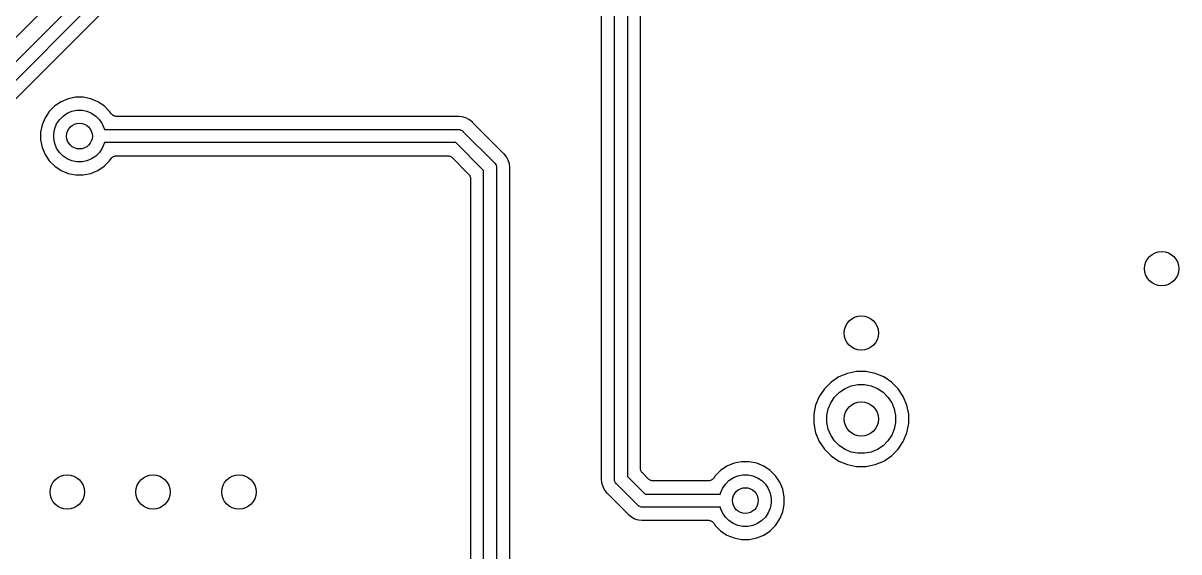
# Model space of a CAD drawing. Extents: x 0.48 to 2.43, y -7.79 to -4.85.
# Drawn here: x 0.964 to 1.494, y -5.425 to -5.183 of the extents above; entities that cross this region are included whole.
import ezdxf

# ---------------------------------------------------------------- set-up
doc = ezdxf.new("R2010")
doc.units = 0
doc.header["$MEASUREMENT"] = 0
doc.layers.add('BLACK', color=7, linetype='CONTINUOUS')

msp = doc.modelspace()

# ---------------------------------------------------------------- linework, layer by layer
at = {"layer": 'BLACK', "linetype": 'CONTINUOUS'}
for p, q in [((1.1451, -5.00487), (0.870368, -5.27961)), ((0.856366, -5.30475), (1.14738, -5.01373)), ((1.15085, -5.01875), (0.860608, -5.30899)), ((0.947724, -5.23036), (1.15246, -5.02563)), ((1.23519, -5.39159), (1.23519, -5.08976)), ((1.24119, -5.08976), (1.24119, -5.39049)), ((1.22919, -5.09782), (1.22919, -5.39114)), ((1.24719, -5.38676), (1.24719, -5.09782)), ((0.978526, -5.22069), (0.976045, -5.22318)), ((0.981443, -5.21875), (0.978526, -5.22069)), ((0.984685, -5.2174), (0.981443, -5.21875)), ((0.988126, -5.21672), (0.984685, -5.2174)), ((0.991634, -5.21672), (0.988126, -5.21672)), ((0.995075, -5.2174), (0.991634, -5.21672)), ((0.998317, -5.21875), (0.995075, -5.2174)), ((1.00123, -5.22069), (0.998317, -5.21875)), ((1.00371, -5.22318), (1.00123, -5.22069)), ((0.974096, -5.22609), (0.972753, -5.22933)), ((0.976045, -5.22318), (0.974096, -5.22609)), ((0.980706, -5.227), (0.982351, -5.22536)), ((0.982351, -5.22536), (0.984285, -5.22406)), ((0.984285, -5.22406), (0.986435, -5.22317)), ((0.986435, -5.22317), (0.988717, -5.22272)), ((0.988717, -5.22272), (0.991043, -5.22272)), ((0.991043, -5.22272), (0.993325, -5.22317)), ((0.993325, -5.22317), (0.995474, -5.22406)), ((0.995474, -5.22406), (0.997409, -5.22536)), ((0.997409, -5.22536), (0.999054, -5.227)), ((1.0044, -5.2242), (1.00371, -5.22318)), ((1.00457, -5.22441), (1.0044, -5.2242)), ((1.00475, -5.22463), (1.00457, -5.22441)), ((1.00476, -5.22464), (1.00475, -5.22463)), ((1.00477, -5.22465), (1.00476, -5.22464)), ((1.00498, -5.22483), (1.00477, -5.22465)), ((1.0052, -5.225), (1.00498, -5.22483)), ((1.00521, -5.22501), (1.0052, -5.225)), ((1.00522, -5.22502), (1.00521, -5.22501)), ((1.00546, -5.22515), (1.00522, -5.22502)), ((1.00571, -5.22529), (1.00546, -5.22515)), ((1.00572, -5.22529), (1.00571, -5.22529)), ((1.00574, -5.2253), (1.00572, -5.22529)), ((1.006, -5.22538), (1.00574, -5.2253)), ((1.00627, -5.22546), (1.006, -5.22538)), ((1.00628, -5.22547), (1.00627, -5.22546)), ((1.0063, -5.22547), (1.00628, -5.22547)), ((1.00657, -5.2255), (1.0063, -5.22547)), ((1.00685, -5.22553), (1.00657, -5.2255)), ((1.00688, -5.22553), (1.00685, -5.22553)), ((1.00689, -5.22553), (1.00688, -5.22553)), ((1.00688, -5.22553), (1.00688, -5.22553)), ((1.00688, -5.22553), (1.00688, -5.22553)), ((1.16307, -5.22553), (1.00689, -5.22553)), ((1.1632, -5.22552), (1.16307, -5.22553)), ((1.16333, -5.22552), (1.1632, -5.22552)), ((1.16337, -5.22552), (1.16333, -5.22552)), ((1.16366, -5.22549), (1.16337, -5.22552)), ((1.16396, -5.22552), (1.16366, -5.22549)), ((1.16543, -5.22566), (1.16396, -5.22552)), ((1.16396, -5.22552), (1.16396, -5.22552)), ((1.16712, -5.22617), (1.16543, -5.22566)), ((1.16869, -5.22701), (1.16712, -5.22617)), ((0.972753, -5.22933), (0.972069, -5.23278)), ((0.978069, -5.23337), (0.978523, -5.23108)), ((0.978523, -5.23108), (0.979413, -5.22894)), ((0.979413, -5.22894), (0.980706, -5.227)), ((0.999054, -5.227), (1.00035, -5.22894)), ((1.00035, -5.22894), (1.00124, -5.23108)), ((1.00124, -5.23108), (1.00133, -5.23153)), ((1.00133, -5.23153), (1.16352, -5.23153)), ((1.16352, -5.23153), (1.16366, -5.23152)), ((1.16366, -5.23152), (1.16381, -5.23153)), ((1.16381, -5.23153), (1.16381, -5.23153)), ((1.16381, -5.23153), (1.16425, -5.23157)), ((1.16425, -5.23157), (1.16482, -5.23174)), ((1.17006, -5.22813), (1.16869, -5.22701)), ((1.17025, -5.22836), (1.17006, -5.22813)), ((1.17034, -5.22845), (1.17025, -5.22836)), ((1.17041, -5.22855), (1.17034, -5.22845)), ((1.17044, -5.22858), (1.17041, -5.22855)), ((1.18414, -5.24228), (1.17044, -5.22858)), ((0.972069, -5.23278), (0.972069, -5.23628)), ((0.972069, -5.23628), (0.972753, -5.23972)), ((0.978069, -5.23569), (0.978069, -5.23337)), ((0.978523, -5.23797), (0.978069, -5.23569)), ((1.16482, -5.23174), (1.16534, -5.23202)), ((1.16534, -5.23202), (1.1658, -5.2324)), ((1.1658, -5.2324), (1.16589, -5.23251)), ((1.16589, -5.23251), (1.18021, -5.24684)), ((0.972753, -5.23972), (0.974096, -5.24297)), ((0.979413, -5.24012), (0.978523, -5.23797)), ((0.980706, -5.24206), (0.979413, -5.24012)), ((0.982351, -5.2437), (0.980706, -5.24206)), ((0.999054, -5.24206), (0.997409, -5.2437)), ((1.00035, -5.24012), (0.999054, -5.24206)), ((1.00124, -5.23797), (1.00035, -5.24012)), ((1.00133, -5.23753), (1.00124, -5.23797)), ((1.16242, -5.23753), (1.00133, -5.23753)), ((1.1752, -5.25031), (1.16242, -5.23753)), ((0.974096, -5.24297), (0.976045, -5.24588)), ((0.976045, -5.24588), (0.978526, -5.24836)), ((0.984285, -5.245), (0.982351, -5.2437)), ((0.986435, -5.24589), (0.984285, -5.245)), ((0.988717, -5.24634), (0.986435, -5.24589)), ((0.991043, -5.24634), (0.988717, -5.24634)), ((0.993325, -5.24589), (0.991043, -5.24634)), ((0.995474, -5.245), (0.993325, -5.24589)), ((0.997409, -5.2437), (0.995474, -5.245)), ((1.00123, -5.24836), (1.00371, -5.24588)), ((1.00371, -5.24588), (1.0044, -5.24486)), ((1.0044, -5.24485), (1.00442, -5.24483)), ((1.0044, -5.24486), (1.0044, -5.24485)), ((1.0044, -5.24485), (1.0044, -5.24485)), ((1.0044, -5.24485), (1.0044, -5.24485)), ((1.00442, -5.24483), (1.0046, -5.24461)), ((1.0046, -5.24461), (1.00478, -5.2444)), ((1.00478, -5.2444), (1.00479, -5.24439)), ((1.00479, -5.24439), (1.0048, -5.24438)), ((1.0048, -5.24438), (1.00501, -5.24421)), ((1.00501, -5.24421), (1.00523, -5.24403)), ((1.00523, -5.24403), (1.00524, -5.24402)), ((1.00524, -5.24402), (1.00525, -5.24402)), ((1.00525, -5.24402), (1.0055, -5.24389)), ((1.0055, -5.24389), (1.00575, -5.24376)), ((1.00575, -5.24376), (1.00576, -5.24375)), ((1.00576, -5.24375), (1.00577, -5.24375)), ((1.00577, -5.24375), (1.00604, -5.24367)), ((1.00604, -5.24367), (1.00631, -5.24359)), ((1.00631, -5.24359), (1.00632, -5.24359)), ((1.00632, -5.24359), (1.00634, -5.24358)), ((1.00634, -5.24358), (1.00661, -5.24356)), ((1.00661, -5.24356), (1.00689, -5.24353)), ((1.00689, -5.24353), (1.15869, -5.24353)), ((1.15869, -5.24353), (1.1587, -5.24353)), ((1.1587, -5.24353), (1.1587, -5.24353)), ((1.1587, -5.24353), (1.1587, -5.24353)), ((1.1587, -5.24353), (1.15873, -5.24353)), ((1.15873, -5.24353), (1.15901, -5.24356)), ((1.15901, -5.24356), (1.15929, -5.24359)), ((1.15929, -5.24359), (1.1593, -5.24359)), ((1.1593, -5.24359), (1.15932, -5.2436)), ((1.15932, -5.2436), (1.15958, -5.24368)), ((1.15958, -5.24368), (1.15985, -5.24376)), ((1.15985, -5.24376), (1.15986, -5.24377)), ((1.15986, -5.24377), (1.15987, -5.24377)), ((1.15987, -5.24377), (1.16012, -5.24391)), ((1.16012, -5.24391), (1.16036, -5.24404)), ((1.16036, -5.24404), (1.16037, -5.24405)), ((1.16037, -5.24405), (1.16039, -5.24405)), ((1.16039, -5.24405), (1.1606, -5.24423)), ((1.1606, -5.24423), (1.16081, -5.24441)), ((1.16081, -5.24441), (1.16832, -5.25191)), ((1.18021, -5.24684), (1.18033, -5.24693)), ((1.18033, -5.24693), (1.1807, -5.24739)), ((1.1807, -5.24739), (1.18098, -5.24791)), ((1.18424, -5.24236), (1.18414, -5.24228)), ((1.18433, -5.24245), (1.18424, -5.24236)), ((1.18436, -5.24248), (1.18433, -5.24245)), ((1.18459, -5.24267), (1.18436, -5.24248)), ((1.18572, -5.24404), (1.18459, -5.24267)), ((1.18655, -5.2456), (1.18572, -5.24404)), ((1.18707, -5.2473), (1.18655, -5.2456)), ((1.18721, -5.24876), (1.18707, -5.2473)), ((0.978526, -5.24836), (0.981443, -5.25031)), ((0.981443, -5.25031), (0.984685, -5.25166)), ((0.984685, -5.25166), (0.988126, -5.25234)), ((0.988126, -5.25234), (0.991634, -5.25234)), ((0.991634, -5.25234), (0.995075, -5.25166)), ((0.995075, -5.25166), (0.998317, -5.25031)), ((0.998317, -5.25031), (1.00123, -5.24836)), ((1.16832, -5.25191), (1.16833, -5.25192)), ((1.16833, -5.25192), (1.16833, -5.25192)), ((1.16833, -5.25192), (1.16833, -5.25192)), ((1.16833, -5.25192), (1.16835, -5.25194)), ((1.16835, -5.25194), (1.16852, -5.25216)), ((1.16852, -5.25216), (1.1687, -5.25237)), ((1.1687, -5.25237), (1.1687, -5.25239)), ((1.1687, -5.25239), (1.16871, -5.2524)), ((1.16871, -5.2524), (1.16884, -5.25264)), ((1.16884, -5.25264), (1.16897, -5.25289)), ((1.1752, -5.5804), (1.1752, -5.25031)), ((1.18098, -5.24791), (1.18115, -5.24847)), ((1.18115, -5.24847), (1.1812, -5.24892)), ((1.1812, -5.24892), (1.18121, -5.24906)), ((1.18121, -5.24906), (1.1812, -5.24921)), ((1.1812, -5.24921), (1.1812, -5.5815)), ((1.1872, -5.24961), (1.18721, -5.24948)), ((1.1872, -5.24965), (1.1872, -5.24961)), ((1.1872, -5.58106), (1.1872, -5.24965)), ((1.18721, -5.24877), (1.18721, -5.24876)), ((1.18724, -5.24906), (1.18721, -5.24877)), ((1.18721, -5.24936), (1.18724, -5.24906)), ((1.18721, -5.24948), (1.18721, -5.24936)), ((1.16897, -5.25289), (1.16898, -5.25291)), ((1.16898, -5.25291), (1.16898, -5.25292)), ((1.16898, -5.25292), (1.16906, -5.25318)), ((1.16906, -5.25318), (1.16914, -5.25345)), ((1.16914, -5.25345), (1.16914, -5.25347)), ((1.16914, -5.25347), (1.16915, -5.25348)), ((1.16915, -5.25348), (1.16917, -5.25376)), ((1.16917, -5.25376), (1.1692, -5.25403)), ((1.1692, -5.25403), (1.1692, -5.55087)), ((1.34628, -5.34243), (1.34208, -5.34326)), ((1.35057, -5.34243), (1.34628, -5.34243)), ((1.35477, -5.34326), (1.35057, -5.34243)), ((1.33456, -5.34728), (1.33153, -5.35031)), ((1.33812, -5.3449), (1.33456, -5.34728)), ((1.34208, -5.34326), (1.33812, -5.3449)), ((1.35873, -5.3449), (1.35477, -5.34326)), ((1.36229, -5.34728), (1.35873, -5.3449)), ((1.36532, -5.35031), (1.36229, -5.34728)), ((1.33153, -5.35031), (1.32915, -5.35387)), ((1.33619, -5.35413), (1.33839, -5.35194)), ((1.33839, -5.35194), (1.34097, -5.35022)), ((1.34097, -5.35022), (1.34383, -5.34903)), ((1.34383, -5.34903), (1.34687, -5.34843)), ((1.34687, -5.34843), (1.34998, -5.34843)), ((1.34998, -5.34843), (1.35302, -5.34903)), ((1.35302, -5.34903), (1.35588, -5.35022)), ((1.35588, -5.35022), (1.35846, -5.35194)), ((1.35846, -5.35194), (1.36066, -5.35413)), ((1.3677, -5.35387), (1.36532, -5.35031)), ((1.32751, -5.35783), (1.32668, -5.36203)), ((1.32915, -5.35387), (1.32751, -5.35783)), ((1.33328, -5.35958), (1.33447, -5.35671)), ((1.33447, -5.35671), (1.33619, -5.35413)), ((1.36066, -5.35413), (1.36238, -5.35671)), ((1.36238, -5.35671), (1.36357, -5.35958)), ((1.36934, -5.35783), (1.3677, -5.35387)), ((1.37017, -5.36203), (1.36934, -5.35783)), ((1.32668, -5.36203), (1.32668, -5.36632)), ((1.33268, -5.36262), (1.33328, -5.35958)), ((1.33268, -5.36572), (1.33268, -5.36262)), ((1.36357, -5.35958), (1.36417, -5.36262)), ((1.36417, -5.36262), (1.36417, -5.36572)), ((1.37017, -5.36632), (1.37017, -5.36203)), ((1.32668, -5.36632), (1.32751, -5.37052)), ((1.33328, -5.36877), (1.33268, -5.36572)), ((1.33447, -5.37163), (1.33328, -5.36877)), ((1.36357, -5.36877), (1.36238, -5.37163)), ((1.36417, -5.36572), (1.36357, -5.36877)), ((1.36934, -5.37052), (1.37017, -5.36632)), ((1.32751, -5.37052), (1.32915, -5.37447)), ((1.32915, -5.37447), (1.33153, -5.37804)), ((1.33619, -5.37421), (1.33447, -5.37163)), ((1.33839, -5.37641), (1.33619, -5.37421)), ((1.36066, -5.37421), (1.35846, -5.37641)), ((1.36238, -5.37163), (1.36066, -5.37421)), ((1.36532, -5.37804), (1.3677, -5.37447)), ((1.3677, -5.37447), (1.36934, -5.37052)), ((1.33153, -5.37804), (1.33456, -5.38107)), ((1.34097, -5.37813), (1.33839, -5.37641)), ((1.34383, -5.37932), (1.34097, -5.37813)), ((1.34687, -5.37992), (1.34383, -5.37932)), ((1.34998, -5.37992), (1.34687, -5.37992)), ((1.35302, -5.37932), (1.34998, -5.37992)), ((1.35588, -5.37813), (1.35302, -5.37932)), ((1.35846, -5.37641), (1.35588, -5.37813)), ((1.36229, -5.38107), (1.36532, -5.37804)), ((1.29008, -5.38445), (1.28684, -5.38579)), ((1.29352, -5.38376), (1.29008, -5.38445)), ((1.29703, -5.38376), (1.29352, -5.38376)), ((1.30047, -5.38445), (1.29703, -5.38376)), ((1.30371, -5.38579), (1.30047, -5.38445)), ((1.33456, -5.38107), (1.33812, -5.38345)), ((1.33812, -5.38345), (1.34208, -5.38509)), ((1.34208, -5.38509), (1.34628, -5.38592)), ((1.35057, -5.38592), (1.35477, -5.38509)), ((1.35477, -5.38509), (1.35873, -5.38345)), ((1.35873, -5.38345), (1.36229, -5.38107)), ((1.24119, -5.39049), (1.24927, -5.39857)), ((1.24722, -5.38704), (1.24719, -5.38676)), ((1.24724, -5.38731), (1.24722, -5.38704)), ((1.24724, -5.38733), (1.24724, -5.38731)), ((1.24725, -5.38734), (1.24724, -5.38733)), ((1.24733, -5.38761), (1.24725, -5.38734)), ((1.2474, -5.38788), (1.24733, -5.38761)), ((1.24741, -5.38789), (1.2474, -5.38788)), ((1.24742, -5.3879), (1.24741, -5.38789)), ((1.24755, -5.38815), (1.24742, -5.3879)), ((1.24767, -5.3884), (1.24755, -5.38815)), ((1.24768, -5.38841), (1.24767, -5.3884)), ((1.24769, -5.38842), (1.24768, -5.38841)), ((1.24786, -5.38863), (1.24769, -5.38842)), ((1.24804, -5.38885), (1.24786, -5.38863)), ((1.24806, -5.38888), (1.24804, -5.38885)), ((1.24807, -5.38888), (1.24806, -5.38888)), ((1.24806, -5.38888), (1.24806, -5.38888)), ((1.24806, -5.38888), (1.24806, -5.38888)), ((1.25088, -5.3917), (1.24807, -5.38888)), ((1.28144, -5.39022), (1.28076, -5.39124)), ((1.28392, -5.38774), (1.28144, -5.39022)), ((1.28684, -5.38579), (1.28392, -5.38774)), ((1.28968, -5.39111), (1.29183, -5.39022)), ((1.29183, -5.39022), (1.29411, -5.38976)), ((1.29411, -5.38976), (1.29644, -5.38976)), ((1.29644, -5.38976), (1.29872, -5.39022)), ((1.29872, -5.39022), (1.30087, -5.39111)), ((1.30663, -5.38774), (1.30371, -5.38579)), ((1.30911, -5.39022), (1.30663, -5.38774)), ((1.31106, -5.39314), (1.30911, -5.39022)), ((1.34628, -5.38592), (1.35057, -5.38592)), ((1.22917, -5.39144), (1.22915, -5.39173)), ((1.22915, -5.39173), (1.22917, -5.39203)), ((1.22919, -5.39119), (1.22917, -5.39131)), ((1.22917, -5.39131), (1.22917, -5.39144)), ((1.22917, -5.39203), (1.22917, -5.39203)), ((1.22917, -5.39203), (1.22927, -5.393)), ((1.22919, -5.39114), (1.22919, -5.39119)), ((1.22927, -5.393), (1.22927, -5.393)), ((1.22927, -5.393), (1.22932, -5.3935)), ((1.22932, -5.3935), (1.22954, -5.39421)), ((1.22954, -5.39421), (1.22954, -5.39421)), ((1.22954, -5.39421), (1.22983, -5.39519)), ((1.22983, -5.39519), (1.23067, -5.39676)), ((1.23517, -5.39173), (1.23519, -5.39159)), ((1.23519, -5.39188), (1.23517, -5.39173)), ((1.23523, -5.39232), (1.23519, -5.39188)), ((1.23519, -5.39188), (1.23519, -5.39188)), ((1.2354, -5.39289), (1.23523, -5.39232)), ((1.23568, -5.39341), (1.2354, -5.39289)), ((1.23606, -5.39386), (1.23568, -5.39341)), ((1.23617, -5.39396), (1.23606, -5.39386)), ((1.24581, -5.40359), (1.23617, -5.39396)), ((1.2511, -5.39187), (1.25088, -5.3917)), ((1.25131, -5.39205), (1.2511, -5.39187)), ((1.25132, -5.39206), (1.25131, -5.39205)), ((1.25133, -5.39207), (1.25132, -5.39206)), ((1.25158, -5.3922), (1.25133, -5.39207)), ((1.25182, -5.39233), (1.25158, -5.3922)), ((1.25184, -5.39234), (1.25182, -5.39233)), ((1.25185, -5.39234), (1.25184, -5.39234)), ((1.25211, -5.39243), (1.25185, -5.39234)), ((1.25238, -5.39251), (1.25211, -5.39243)), ((1.25239, -5.39251), (1.25238, -5.39251)), ((1.25241, -5.39252), (1.25239, -5.39251)), ((1.25268, -5.39254), (1.25241, -5.39252)), ((1.25296, -5.39257), (1.25268, -5.39254)), ((1.25299, -5.39257), (1.25296, -5.39257)), ((1.253, -5.39257), (1.25299, -5.39257)), ((1.25299, -5.39257), (1.25299, -5.39257)), ((1.25299, -5.39257), (1.25299, -5.39257)), ((1.27826, -5.39257), (1.253, -5.39257)), ((1.27854, -5.39255), (1.27826, -5.39257)), ((1.27882, -5.39252), (1.27854, -5.39255)), ((1.27883, -5.39252), (1.27882, -5.39252)), ((1.27885, -5.39252), (1.27883, -5.39252)), ((1.27912, -5.39244), (1.27885, -5.39252)), ((1.27938, -5.39236), (1.27912, -5.39244)), ((1.27939, -5.39235), (1.27938, -5.39236)), ((1.27941, -5.39235), (1.27939, -5.39235)), ((1.27965, -5.39222), (1.27941, -5.39235)), ((1.2799, -5.39209), (1.27965, -5.39222)), ((1.27991, -5.39208), (1.2799, -5.39209)), ((1.27992, -5.39207), (1.27991, -5.39208)), ((1.28014, -5.3919), (1.27992, -5.39207)), ((1.28036, -5.39172), (1.28014, -5.3919)), ((1.28037, -5.39171), (1.28036, -5.39172)), ((1.28038, -5.3917), (1.28037, -5.39171)), ((1.28055, -5.39149), (1.28038, -5.3917)), ((1.28074, -5.39128), (1.28055, -5.39149)), ((1.28075, -5.39125), (1.28074, -5.39128)), ((1.28076, -5.39124), (1.28075, -5.39125)), ((1.28075, -5.39125), (1.28075, -5.39125)), ((1.28075, -5.39125), (1.28075, -5.39125)), ((1.28392, -5.39813), (1.28481, -5.39598)), ((1.28481, -5.39598), (1.2861, -5.39405)), ((1.2861, -5.39405), (1.28775, -5.3924)), ((1.28775, -5.3924), (1.28968, -5.39111)), ((1.30087, -5.39111), (1.3028, -5.3924)), ((1.3028, -5.3924), (1.30445, -5.39405)), ((1.30445, -5.39405), (1.30574, -5.39598)), ((1.30574, -5.39598), (1.30663, -5.39813)), ((1.3124, -5.39638), (1.31106, -5.39314)), ((1.23067, -5.39676), (1.23179, -5.39813)), ((1.23179, -5.39813), (1.23202, -5.39832)), ((1.23202, -5.39832), (1.23206, -5.39834)), ((1.23206, -5.39834), (1.23214, -5.39843)), ((1.23214, -5.39843), (1.23224, -5.39851)), ((1.23224, -5.39851), (1.24125, -5.40752)), ((1.24927, -5.39857), (1.28383, -5.39857)), ((1.28383, -5.39857), (1.28392, -5.39813)), ((1.30663, -5.39813), (1.30709, -5.40041)), ((1.30709, -5.40041), (1.30709, -5.40274)), ((1.31309, -5.39982), (1.3124, -5.39638)), ((1.31309, -5.40333), (1.31309, -5.39982)), ((1.2459, -5.40371), (1.24581, -5.40359)), ((1.24608, -5.40385), (1.2459, -5.40371)), ((1.24636, -5.40408), (1.24608, -5.40385)), ((1.2466, -5.40421), (1.24636, -5.40408)), ((1.24688, -5.40436), (1.2466, -5.40421)), ((1.24744, -5.40453), (1.24688, -5.40436)), ((1.24788, -5.40457), (1.24744, -5.40453)), ((1.24803, -5.40459), (1.24788, -5.40457)), ((1.24788, -5.40457), (1.24788, -5.40457)), ((1.24818, -5.40457), (1.24803, -5.40459)), ((1.28383, -5.40457), (1.24818, -5.40457)), ((1.28392, -5.40502), (1.28383, -5.40457)), ((1.28481, -5.40717), (1.28392, -5.40502)), ((1.30663, -5.40502), (1.30574, -5.40717)), ((1.30709, -5.40274), (1.30663, -5.40502)), ((1.3124, -5.40677), (1.31309, -5.40333)), ((1.24125, -5.40752), (1.24128, -5.40755)), ((1.24128, -5.40755), (1.24136, -5.40765)), ((1.24136, -5.40765), (1.24145, -5.40774)), ((1.24145, -5.40774), (1.24164, -5.40797)), ((1.24164, -5.40797), (1.24301, -5.40909)), ((1.24301, -5.40909), (1.24457, -5.40993)), ((1.24457, -5.40993), (1.24553, -5.41022)), ((1.24553, -5.41022), (1.24554, -5.41022)), ((1.24554, -5.41022), (1.24627, -5.41044)), ((1.24627, -5.41044), (1.24774, -5.41059)), ((1.24774, -5.41059), (1.24774, -5.41059)), ((1.24774, -5.41059), (1.24803, -5.41062)), ((1.24803, -5.41062), (1.24833, -5.41059)), ((1.24833, -5.41059), (1.24837, -5.41059)), ((1.24837, -5.41059), (1.24849, -5.41059)), ((1.24849, -5.41059), (1.24862, -5.41057)), ((1.24862, -5.41057), (1.27826, -5.41057)), ((1.27826, -5.41057), (1.27828, -5.41057)), ((1.27828, -5.41057), (1.27828, -5.41057)), ((1.27828, -5.41057), (1.27828, -5.41057)), ((1.27828, -5.41057), (1.27831, -5.41058)), ((1.27831, -5.41058), (1.27859, -5.41061)), ((1.27859, -5.41061), (1.27886, -5.41063)), ((1.27886, -5.41063), (1.27887, -5.41064)), ((1.27887, -5.41064), (1.27889, -5.41064)), ((1.27889, -5.41064), (1.27915, -5.41072)), ((1.27915, -5.41072), (1.27942, -5.41081)), ((1.27942, -5.41081), (1.27943, -5.41081)), ((1.27943, -5.41081), (1.27945, -5.41082)), ((1.27945, -5.41082), (1.27969, -5.41095)), ((1.27969, -5.41095), (1.27994, -5.41108)), ((1.27994, -5.41108), (1.27995, -5.41109)), ((1.27995, -5.41109), (1.27996, -5.4111)), ((1.27996, -5.4111), (1.28017, -5.41128)), ((1.28017, -5.41128), (1.28039, -5.41146)), ((1.28039, -5.41146), (1.2804, -5.41147)), ((1.2804, -5.41147), (1.28041, -5.41148)), ((1.28041, -5.41148), (1.28058, -5.41169)), ((1.28058, -5.41169), (1.28076, -5.41191)), ((1.2861, -5.4091), (1.28481, -5.40717)), ((1.28775, -5.41075), (1.2861, -5.4091)), ((1.28968, -5.41204), (1.28775, -5.41075)), ((1.3028, -5.41075), (1.30087, -5.41204)), ((1.30445, -5.4091), (1.3028, -5.41075)), ((1.30574, -5.40717), (1.30445, -5.4091)), ((1.30911, -5.41293), (1.31106, -5.41001)), ((1.31106, -5.41001), (1.3124, -5.40677)), ((1.28076, -5.41191), (1.28144, -5.41293)), ((1.28144, -5.41293), (1.28392, -5.41541)), ((1.28392, -5.41541), (1.28684, -5.41736)), ((1.29183, -5.41293), (1.28968, -5.41204)), ((1.29411, -5.41339), (1.29183, -5.41293)), ((1.29644, -5.41339), (1.29411, -5.41339)), ((1.29872, -5.41293), (1.29644, -5.41339)), ((1.30087, -5.41204), (1.29872, -5.41293)), ((1.30371, -5.41736), (1.30663, -5.41541)), ((1.30663, -5.41541), (1.30911, -5.41293)), ((1.28684, -5.41736), (1.29008, -5.4187)), ((1.29008, -5.4187), (1.29352, -5.41939)), ((1.29352, -5.41939), (1.29703, -5.41939)), ((1.29703, -5.41939), (1.30047, -5.4187)), ((1.30047, -5.4187), (1.30371, -5.41736))]:
    msp.add_line(p, q, dxfattribs=at)
at = {"layer": 'BLACK'}
for centre, radius in [((0.98988, -5.23453), 0.005906), ((1.48622, -5.29528), 0.007874), ((1.34843, -5.3248), 0.007874), ((1.34843, -5.36417), 0.007874), ((0.984252, -5.39764), 0.007874), ((1.02362, -5.39764), 0.007874), ((1.06299, -5.39764), 0.007874), ((1.29528, -5.40157), 0.005906)]:
    msp.add_circle(centre, radius, dxfattribs=at)

doc.saveas('drawing.dxf')
